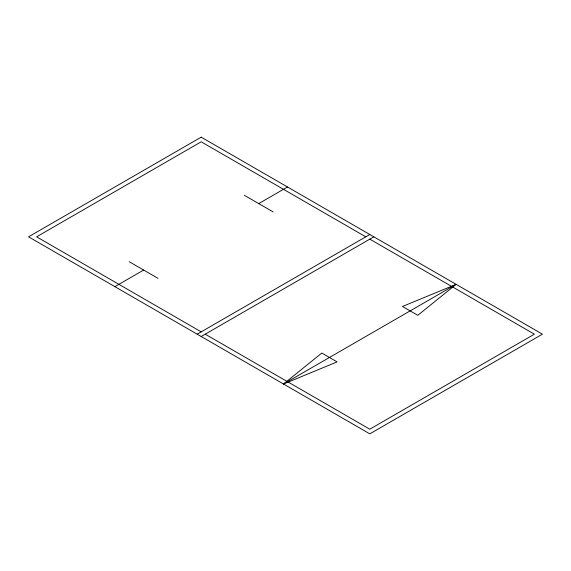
<?xml version="1.0" encoding="UTF-8"?>
<svg xmlns="http://www.w3.org/2000/svg" width="571" height="571" viewBox="0 0 571 571"><rect width="100%" height="100%" fill="white"/><g stroke="black" fill="none" stroke-linecap="round" stroke-linejoin="round"><path stroke-width="0.86" d="M283.487 384.012L321.801 353.042L337.133 361.893L283.487 384.012L456.129 284.337L417.808 315.306L402.484 306.463L456.129 284.337M114.871 286.663L143.642 270.047M258.742 203.604L287.513 186.988M197.166 334.178L369.808 234.503M201.192 336.497L373.834 236.822M365.775 236.822L201.192 141.801L36.608 236.822L201.192 331.851M369.808 239.149L534.392 334.178L369.808 429.199L205.225 334.178M244.352 195.296L273.131 211.905M129.26 261.746L158.031 278.355M201.192 137.154L28.55 236.822L369.808 433.846L542.45 334.178L201.192 137.154"/></g></svg>
